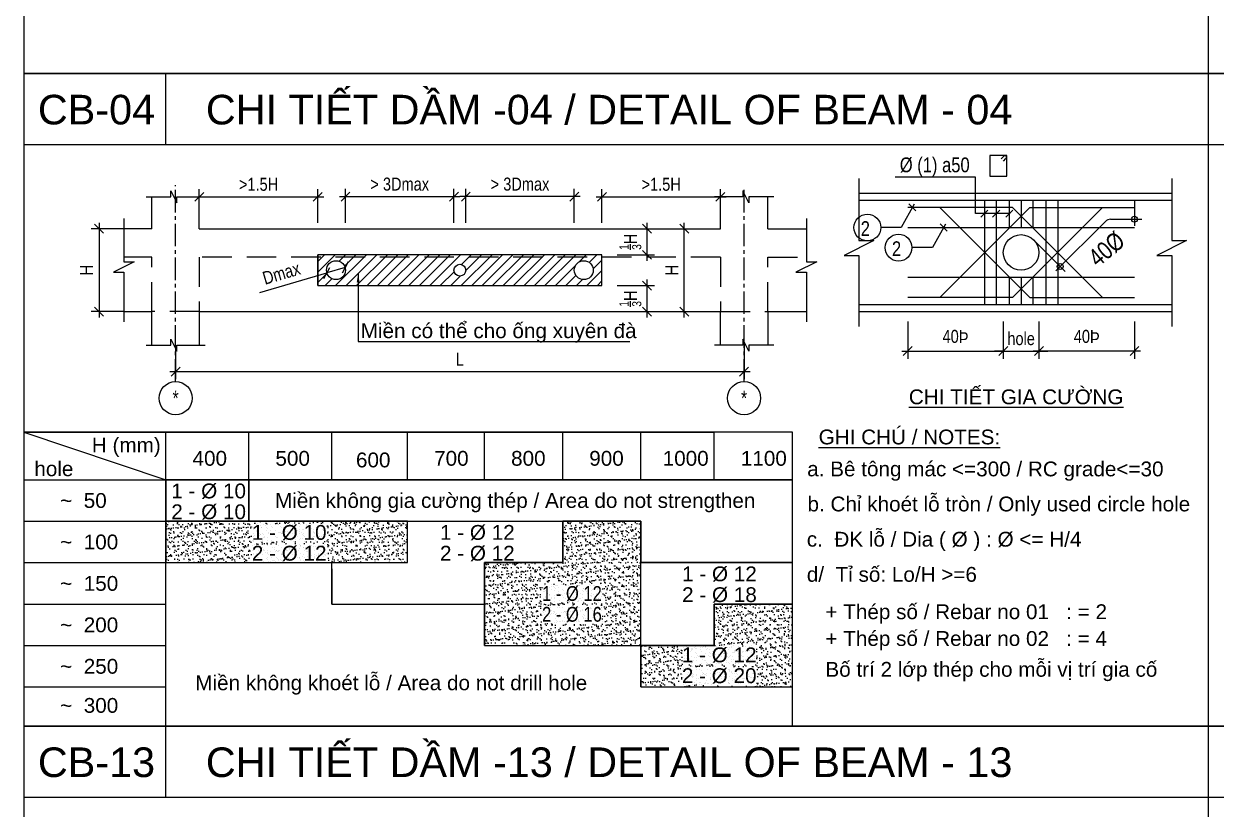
# Model space of a CAD drawing. Header units: millimetres. Extents: x -205508 to -110432, y 549193 to 571297.
# Drawn here: x -162392 to -157357, y 560699 to 564014 of the extents above; entities that cross this region are included whole.
import ezdxf
from ezdxf.enums import TextEntityAlignment as Align

# ---------------------------------------------------------------- set-up
doc = ezdxf.new("R2010")
doc.units = ezdxf.units.MM
doc.header["$LTSCALE"] = 25
doc.header["$MEASUREMENT"] = 0
doc.header["$PDSIZE"] = 50
for name, pattern in [('AUDIT_I_131119094342-0', [0]), ('CENTER2', [28.575, 19.05, -3.175, 3.175, -3.175]), ('DASHED2', [0.375, 0.25, -0.125])]:
    doc.linetypes.add(name, pattern=pattern)
for name, color, linetype in [('AC', 200, 'Continuous'), ('bigtext', 4, 'Continuous'), ('dai', 3, 'AUDIT_I_131119094342-0'), ('DAMPHU', 1, 'DASHED2'), ('EL', 40, 'Continuous'), ('kich thuoc', 251, 'Continuous'), ('NETTHAY', 2, 'Continuous'), ('textMAX', 4, 'Continuous'), ('TEXTMIN', 7, 'Continuous'), ('thep', 4, 'Continuous'), ('TRUC', 8, 'CENTER2')]:
    doc.layers.add(name, color=color, linetype=linetype)
doc.layers.add('DCE_MCZiCZac', color=250, linetype='Continuous', lineweight=13)
doc.styles.add('EL-Text', font='arial.ttf')
doc.styles.add('roman', font='vnih____.shx', dxfattribs={"width": 0.8})
doc.styles.add('Simplex- GCC', font='arial.ttf', dxfattribs={"width": 0.8})
doc.styles.add('STYLE1', font='')
doc.styles.add('vnh100', font='', dxfattribs={"width": 0.8})
doc.styles.get('STYLE1').set_extended_font_data('VNI-Helve')
doc.styles.get('vnh100').set_extended_font_data('VNI-Helve')
doc.dimstyles.new('ISO-25', dxfattribs={"dimscale": 25, "dimtxt": 2.2, "dimasz": 1.5, "dimexe": 1.3, "dimexo": 1, "dimgap": 1, "dimtad": 1, "dimdec": 0, "dimtxsty": 'Simplex- GCC', "dimblk": 'OBLIQUE', "dimcen": 2.5, "dimdle": 1, "dimclrd": 8, "dimclre": 8, "dimclrt": 7, "dimadec": 0, "dimazin": 0, "dimtfac": 1, "dimtdec": 0, "dimtix": 1, "dimtmove": 0, "dimatfit": 3, "dimfxl": 5, "dimfxlon": 1, "dimarcsym": 0})

# ---------------------------------------------------------------- blocks, each defined once
blk = doc.blocks.new('_Oblique')
at = {"color": 4, "linetype": 'ByBlock', "lineweight": -2}
blk.add_line((-0.5, -0.5), (0.5, 0.5), dxfattribs=at)
blk = doc.blocks.new('*D438')
at = {"layer": 'Defpoints', "color": 0, "ltscale": 20, "transparency": 16777216}
for p in [(-159350.6, 562719.6), (-161750.6, 562671.5), (-159350.6, 562546.2)]:
    blk.add_point(p, dxfattribs=at)
at = {"layer": 'kich thuoc', "color": 8, "lineweight": -2, "ltscale": 20, "transparency": 16777216}
for p, q in [((-159350.6, 562671.2), (-159350.6, 562513.7)), ((-161750.6, 562646.5), (-161750.6, 562513.7)), ((-161775.6, 562546.2), (-159325.6, 562546.2))]:
    blk.add_line(p, q, dxfattribs=at)
at = {"layer": 'kich thuoc', "color": 8, "lineweight": -2, "ltscale": 20, "transparency": 16777216, "xscale": 37.5, "yscale": 37.5, "zscale": 37.5, "rotation": 180}
blk.add_blockref('_Oblique', (-161750.6, 562546.2), dxfattribs=at)
at = {"layer": 'kich thuoc', "color": 8, "lineweight": -2, "ltscale": 20, "transparency": 16777216, "xscale": 37.5, "yscale": 37.5, "zscale": 37.5}
blk.add_blockref('_Oblique', (-159350.6, 562546.2), dxfattribs=at)
at = {"layer": 'kich thuoc', "color": 7, "ltscale": 20, "transparency": 16777216, "insert": (-160550.6, 562598.7), "char_height": 55, "attachment_point": 5, "style": 'Simplex- GCC'}
blk.add_mtext('L', dxfattribs=at)
blk = doc.blocks.new('*D439')
at = {"layer": 'DCE_MCZiCZac', "color": 8, "lineweight": -2, "ltscale": 20, "transparency": 16777216}
for p, q in [((-162074.1, 563174.4), (-162074.1, 562774.4)), ((-161949.1, 563149.4), (-162106.6, 563149.4)), ((-161970.1, 562799.4), (-162106.6, 562799.4))]:
    blk.add_line(p, q, dxfattribs=at)
at = {"layer": 'Defpoints', "color": 0, "ltscale": 20, "transparency": 16777216}
for p in [(-161864.9, 563149.4), (-162074.1, 562799.4), (-161945.1, 562799.4)]:
    blk.add_point(p, dxfattribs=at)
at = {"layer": 'DCE_MCZiCZac', "color": 8, "lineweight": -2, "ltscale": 20, "transparency": 16777216, "xscale": 37.5, "yscale": 37.5, "zscale": 37.5}
for p, rotation in [((-162074.1, 563149.4), 90), ((-162074.1, 562799.4), 270)]:
    blk.add_blockref('_Oblique', p, dxfattribs=dict(at, rotation=rotation))
at = {"layer": 'DCE_MCZiCZac', "color": 7, "ltscale": 20, "transparency": 16777216, "insert": (-162126.6, 562974.4), "char_height": 55, "attachment_point": 5, "rotation": 90, "style": 'Simplex- GCC'}
blk.add_mtext('H', dxfattribs=at)
blk = doc.blocks.new('*D440')
at = {"layer": 'DCE_MCZiCZac', "color": 8, "lineweight": -2, "ltscale": 20, "transparency": 16777216}
for p, q in [((-161650.6, 563174.4), (-161650.6, 563316.7)), ((-161150.6, 563174.4), (-161150.6, 563316.7)), ((-161675.6, 563284.2), (-161125.6, 563284.2))]:
    blk.add_line(p, q, dxfattribs=at)
at = {"layer": 'Defpoints', "color": 0, "ltscale": 20, "transparency": 16777216}
for p in [(-161150.6, 563284.2), (-161650.6, 563149.4), (-161150.6, 563149.4)]:
    blk.add_point(p, dxfattribs=at)
at = {"layer": 'DCE_MCZiCZac', "color": 8, "lineweight": -2, "ltscale": 20, "transparency": 16777216, "xscale": 37.5, "yscale": 37.5, "zscale": 37.5, "rotation": 180}
blk.add_blockref('_Oblique', (-161650.6, 563284.2), dxfattribs=at)
at = {"layer": 'DCE_MCZiCZac', "color": 8, "lineweight": -2, "ltscale": 20, "transparency": 16777216, "xscale": 37.5, "yscale": 37.5, "zscale": 37.5}
blk.add_blockref('_Oblique', (-161150.6, 563284.2), dxfattribs=at)
at = {"layer": 'DCE_MCZiCZac', "color": 7, "ltscale": 20, "transparency": 16777216, "insert": (-161400.6, 563336.7), "char_height": 55, "attachment_point": 5, "style": 'Simplex- GCC'}
blk.add_mtext('>1.5H', dxfattribs=at)
blk = doc.blocks.new('*D441')
at = {"layer": 'DCE_MCZiCZac', "color": 8, "lineweight": -2, "ltscale": 20, "transparency": 16777216}
for p, q in [((-159950.6, 563174.4), (-159950.6, 563316.7)), ((-159450.6, 563174.4), (-159450.6, 563316.7)), ((-159975.6, 563284.2), (-159425.6, 563284.2))]:
    blk.add_line(p, q, dxfattribs=at)
at = {"layer": 'Defpoints', "color": 0, "ltscale": 20, "transparency": 16777216}
for p in [(-159450.6, 563284.2), (-159950.6, 563149.4), (-159450.6, 563149.4)]:
    blk.add_point(p, dxfattribs=at)
at = {"layer": 'DCE_MCZiCZac', "color": 8, "lineweight": -2, "ltscale": 20, "transparency": 16777216, "xscale": 37.5, "yscale": 37.5, "zscale": 37.5, "rotation": 180}
blk.add_blockref('_Oblique', (-159950.6, 563284.2), dxfattribs=at)
at = {"layer": 'DCE_MCZiCZac', "color": 8, "lineweight": -2, "ltscale": 20, "transparency": 16777216, "xscale": 37.5, "yscale": 37.5, "zscale": 37.5}
blk.add_blockref('_Oblique', (-159450.6, 563284.2), dxfattribs=at)
at = {"layer": 'DCE_MCZiCZac', "color": 7, "ltscale": 20, "transparency": 16777216, "insert": (-159700.6, 563336.7), "char_height": 55, "attachment_point": 5, "style": 'Simplex- GCC'}
blk.add_mtext('>1.5H', dxfattribs=at)
blk = doc.blocks.new('*D442')
at = {"layer": 'DCE_MCZiCZac', "color": 8, "lineweight": -2, "ltscale": 20, "transparency": 16777216}
for p, q in [((-161033.5, 563174.4), (-161033.5, 563317.5)), ((-160575.6, 563174.4), (-160575.6, 563317.5)), ((-161058.5, 563285), (-160550.6, 563285))]:
    blk.add_line(p, q, dxfattribs=at)
at = {"layer": 'Defpoints', "color": 0, "ltscale": 20, "transparency": 16777216}
for p in [(-160575.6, 563285), (-161033.5, 563149.4), (-160575.6, 563149.4)]:
    blk.add_point(p, dxfattribs=at)
at = {"layer": 'DCE_MCZiCZac', "color": 8, "lineweight": -2, "ltscale": 20, "transparency": 16777216, "xscale": 37.5, "yscale": 37.5, "zscale": 37.5, "rotation": 180}
blk.add_blockref('_Oblique', (-161033.5, 563285), dxfattribs=at)
at = {"layer": 'DCE_MCZiCZac', "color": 8, "lineweight": -2, "ltscale": 20, "transparency": 16777216, "xscale": 37.5, "yscale": 37.5, "zscale": 37.5}
blk.add_blockref('_Oblique', (-160575.6, 563285), dxfattribs=at)
at = {"layer": 'DCE_MCZiCZac', "color": 7, "ltscale": 20, "transparency": 16777216, "insert": (-160804.6, 563337.5), "char_height": 55, "attachment_point": 5, "style": 'Simplex- GCC'}
blk.add_mtext('> 3Dmax', dxfattribs=at)
blk = doc.blocks.new('*D443')
at = {"layer": 'DCE_MCZiCZac', "color": 8, "lineweight": -2, "ltscale": 20, "transparency": 16777216}
for p, q in [((-160525.6, 563174.4), (-160525.6, 563317.5)), ((-160067.6, 563174.4), (-160067.6, 563317.5)), ((-160042.6, 563285), (-160550.6, 563285))]:
    blk.add_line(p, q, dxfattribs=at)
at = {"layer": 'Defpoints', "color": 0, "ltscale": 20, "transparency": 16777216}
for p in [(-160525.6, 563285), (-160525.6, 563149.4), (-160067.6, 563149.4)]:
    blk.add_point(p, dxfattribs=at)
at = {"layer": 'DCE_MCZiCZac', "color": 8, "lineweight": -2, "ltscale": 20, "transparency": 16777216, "xscale": 37.5, "yscale": 37.5, "zscale": 37.5, "rotation": 180}
blk.add_blockref('_Oblique', (-160525.6, 563285), dxfattribs=at)
at = {"layer": 'DCE_MCZiCZac', "color": 8, "lineweight": -2, "ltscale": 20, "transparency": 16777216, "xscale": 37.5, "yscale": 37.5, "zscale": 37.5}
blk.add_blockref('_Oblique', (-160067.6, 563285), dxfattribs=at)
at = {"layer": 'DCE_MCZiCZac', "color": 7, "ltscale": 20, "transparency": 16777216, "insert": (-160296.6, 563337.5), "char_height": 55, "attachment_point": 5, "style": 'Simplex- GCC'}
blk.add_mtext('> 3Dmax', dxfattribs=at)
blk = doc.blocks.new('*D444')
at = {"layer": 'AC', "color": 8, "lineweight": -2, "ltscale": 20, "transparency": 16777216}
for p in [(-161394.6, 562879.7), (-161035.2, 562985.7)]:
    blk.add_line(p, (-161111.9, 562963.1), dxfattribs=at)
at = {"layer": 'Defpoints', "color": 0, "ltscale": 20, "transparency": 16777216}
for p in [(-161111.9, 562963.1), (-161035.2, 562985.7)]:
    blk.add_point(p, dxfattribs=at)
at = {"layer": 'AC', "color": 8, "lineweight": -2, "ltscale": 20, "transparency": 16777216, "xscale": 37.5, "yscale": 37.5, "zscale": 37.5}
for p, rotation in [((-161035.2, 562985.7), 196.4323067109867), ((-161111.9, 562963.1), 16.43230671098667)]:
    blk.add_blockref('_Oblique', p, dxfattribs=dict(at, rotation=rotation))
at = {"layer": 'AC', "color": 7, "ltscale": 20, "transparency": 16777216, "insert": (-161304.1, 562961.2), "char_height": 55, "attachment_point": 5, "rotation": 16.4323, "style": 'Simplex- GCC'}
blk.add_mtext('Dmax', dxfattribs=at)
blk = doc.blocks.new('*D445')
at = {"layer": 'DCE_MCZiCZac', "color": 8, "lineweight": -2, "ltscale": 20, "transparency": 16777216}
for p, q in [((-159760.8, 563174.4), (-159760.8, 563014.4)), ((-159885.8, 563149.4), (-159728.3, 563149.4)), ((-159885.8, 563039.4), (-159728.3, 563039.4))]:
    blk.add_line(p, q, dxfattribs=at)
at = {"layer": 'Defpoints', "color": 0, "ltscale": 20, "transparency": 16777216}
for p in [(-159964, 563149.4), (-159964, 563039.4), (-159760.8, 563039.4)]:
    blk.add_point(p, dxfattribs=at)
at = {"layer": 'DCE_MCZiCZac', "color": 8, "lineweight": -2, "ltscale": 20, "transparency": 16777216, "xscale": 37.5, "yscale": 37.5, "zscale": 37.5}
for p, rotation in [((-159760.8, 563149.4), 90), ((-159760.8, 563039.4), 270)]:
    blk.add_blockref('_Oblique', p, dxfattribs=dict(at, rotation=rotation))
at = {"layer": 'DCE_MCZiCZac', "color": 7, "ltscale": 20, "transparency": 16777216, "insert": (-159830.7, 563094.4), "char_height": 55, "attachment_point": 5, "rotation": 90, "style": 'Simplex- GCC'}
blk.add_mtext('\\A1;{\\H0.7x;\\S1/3;}H', dxfattribs=at)
blk = doc.blocks.new('*D446')
at = {"layer": 'DCE_MCZiCZac', "color": 8, "lineweight": -2, "ltscale": 20, "transparency": 16777216}
for p, q in [((-159885.8, 562909.4), (-159728.3, 562909.4)), ((-159760.8, 562934.4), (-159760.8, 562774.4)), ((-159885.8, 562799.4), (-159728.3, 562799.4))]:
    blk.add_line(p, q, dxfattribs=at)
at = {"layer": 'Defpoints', "color": 0, "ltscale": 20, "transparency": 16777216}
for p in [(-159950.6, 562909.4), (-159959.9, 562799.4), (-159760.8, 562799.4)]:
    blk.add_point(p, dxfattribs=at)
at = {"layer": 'DCE_MCZiCZac', "color": 8, "lineweight": -2, "ltscale": 20, "transparency": 16777216, "xscale": 37.5, "yscale": 37.5, "zscale": 37.5}
for p, rotation in [((-159760.8, 562909.4), 90), ((-159760.8, 562799.4), 270)]:
    blk.add_blockref('_Oblique', p, dxfattribs=dict(at, rotation=rotation))
at = {"layer": 'DCE_MCZiCZac', "color": 7, "ltscale": 20, "transparency": 16777216, "insert": (-159830.7, 562854.4), "char_height": 55, "attachment_point": 5, "rotation": 90, "style": 'Simplex- GCC'}
blk.add_mtext('\\A1;{\\H0.7x;\\S1/3;}H', dxfattribs=at)
blk = doc.blocks.new('*D447')
at = {"layer": 'DCE_MCZiCZac', "color": 8, "lineweight": -2, "ltscale": 20, "transparency": 16777216}
for p, q in [((-159603.2, 562774.4), (-159603.2, 563174.4)), ((-159728.2, 563149.4), (-159570.7, 563149.4)), ((-159728.2, 562799.4), (-159570.7, 562799.4))]:
    blk.add_line(p, q, dxfattribs=at)
at = {"layer": 'Defpoints', "color": 0, "ltscale": 20, "transparency": 16777216}
for p in [(-159901.5, 563149.4), (-159603.2, 563149.4), (-159901.5, 562799.4)]:
    blk.add_point(p, dxfattribs=at)
at = {"layer": 'DCE_MCZiCZac', "color": 8, "lineweight": -2, "ltscale": 20, "transparency": 16777216, "xscale": 37.5, "yscale": 37.5, "zscale": 37.5}
for p, rotation in [((-159603.2, 563149.4), 90), ((-159603.2, 562799.4), 270)]:
    blk.add_blockref('_Oblique', p, dxfattribs=dict(at, rotation=rotation))
at = {"layer": 'DCE_MCZiCZac', "color": 7, "ltscale": 20, "transparency": 16777216, "insert": (-159655.7, 562974.4), "char_height": 55, "attachment_point": 5, "rotation": 90, "style": 'Simplex- GCC'}
blk.add_mtext('H', dxfattribs=at)
blk = doc.blocks.new('*D406')
at = {"layer": 'DCE_MCZiCZac', "color": 8, "lineweight": -2, "ltscale": 20, "transparency": 16777216}
for p, q in [((-158659.7, 562757.8), (-158659.7, 562600.3)), ((-158256.1, 562757.8), (-158256.1, 562600.3)), ((-158684.7, 562632.8), (-158231.1, 562632.8))]:
    blk.add_line(p, q, dxfattribs=at)
at = {"layer": 'Defpoints', "color": 0, "ltscale": 20, "transparency": 16777216}
for p in [(-158659.7, 562799.4), (-158256.1, 562799.4), (-158256.1, 562632.8)]:
    blk.add_point(p, dxfattribs=at)
at = {"layer": 'DCE_MCZiCZac', "color": 8, "lineweight": -2, "ltscale": 20, "transparency": 16777216, "xscale": 37.5, "yscale": 37.5, "zscale": 37.5, "rotation": 180}
blk.add_blockref('_Oblique', (-158659.7, 562632.8), dxfattribs=at)
at = {"layer": 'DCE_MCZiCZac', "color": 8, "lineweight": -2, "ltscale": 20, "transparency": 16777216, "xscale": 37.5, "yscale": 37.5, "zscale": 37.5}
blk.add_blockref('_Oblique', (-158256.1, 562632.8), dxfattribs=at)
at = {"layer": 'DCE_MCZiCZac', "color": 7, "ltscale": 20, "transparency": 16777216, "insert": (-158457.9, 562694.5), "char_height": 55, "attachment_point": 5, "style": 'Simplex- GCC'}
blk.add_mtext('40Þ', dxfattribs=at)
blk = doc.blocks.new('*D407')
at = {"layer": 'DCE_MCZiCZac', "color": 8, "lineweight": -2, "ltscale": 20, "transparency": 16777216}
for p, q in [((-158105.7, 562757.8), (-158105.7, 562600.3)), ((-157702.1, 562757.8), (-157702.1, 562600.3)), ((-157677.1, 562632.8), (-158130.7, 562632.8))]:
    blk.add_line(p, q, dxfattribs=at)
at = {"layer": 'Defpoints', "color": 0, "ltscale": 20, "transparency": 16777216}
for p in [(-158105.7, 562799.4), (-157702.1, 562799.4), (-158105.7, 562632.8)]:
    blk.add_point(p, dxfattribs=at)
at = {"layer": 'DCE_MCZiCZac', "color": 8, "lineweight": -2, "ltscale": 20, "transparency": 16777216, "xscale": 37.5, "yscale": 37.5, "zscale": 37.5, "rotation": 180}
blk.add_blockref('_Oblique', (-158105.7, 562632.8), dxfattribs=at)
at = {"layer": 'DCE_MCZiCZac', "color": 8, "lineweight": -2, "ltscale": 20, "transparency": 16777216, "xscale": 37.5, "yscale": 37.5, "zscale": 37.5}
blk.add_blockref('_Oblique', (-157702.1, 562632.8), dxfattribs=at)
at = {"layer": 'DCE_MCZiCZac', "color": 7, "ltscale": 20, "transparency": 16777216, "insert": (-157903.9, 562694.5), "char_height": 55, "attachment_point": 5, "style": 'Simplex- GCC'}
blk.add_mtext('40Þ', dxfattribs=at)
blk = doc.blocks.new('*D408')
at = {"layer": 'DCE_MCZiCZac', "color": 8, "lineweight": -2, "ltscale": 20, "transparency": 16777216}
for p, q in [((-158256.1, 562724.4), (-158256.1, 562600.3)), ((-158105.7, 562724.4), (-158105.7, 562600.3)), ((-158256.1, 562632.8), (-158293.6, 562632.8)), ((-158256.1, 562632.8), (-158105.7, 562632.8)), ((-158105.7, 562632.8), (-158068.2, 562632.8))]:
    blk.add_line(p, q, dxfattribs=at)
at = {"layer": 'Defpoints', "color": 0, "ltscale": 20, "transparency": 16777216}
for p in [(-158256.1, 562749.4), (-158105.7, 562749.4), (-158105.7, 562632.8)]:
    blk.add_point(p, dxfattribs=at)
at = {"layer": 'DCE_MCZiCZac', "color": 8, "lineweight": -2, "ltscale": 20, "transparency": 16777216, "xscale": 37.5, "yscale": 37.5, "zscale": 37.5}
blk.add_blockref('_Oblique', (-158256.1, 562632.8), dxfattribs=at)
at = {"layer": 'DCE_MCZiCZac', "color": 8, "lineweight": -2, "ltscale": 20, "transparency": 16777216, "xscale": 37.5, "yscale": 37.5, "zscale": 37.5, "rotation": 180}
blk.add_blockref('_Oblique', (-158105.7, 562632.8), dxfattribs=at)
at = {"layer": 'DCE_MCZiCZac', "color": 7, "ltscale": 20, "transparency": 16777216, "insert": (-158180.9, 562685.3), "char_height": 55, "attachment_point": 5, "style": 'Simplex- GCC'}
blk.add_mtext('hole', dxfattribs=at)
blk = doc.blocks.new('dai')
at = {"layer": 'dai', "ltscale": 20}
for p, q in [((47.1, 72.9), (59.8, 85.6)), ((56.9, 63.2), (67.6, 74))]:
    blk.add_line(p, q, dxfattribs=at)
blk.add_lwpolyline([(0, 0), (70.7, 0), (70.7, 86.7), (0, 86.7)], close=True, dxfattribs=at)
blk.add_arc((63.7, 79.7), 7, 304.3116, 123.8749, dxfattribs=at)

msp = doc.modelspace()

# ---------------------------------------------------------------- hatches: boundary and pattern name
at = {"layer": 'AC', "ltscale": 20, "true_color": 0x991b1e}
h = msp.add_hatch(dxfattribs=at)
h.set_pattern_fill('AR-SAND', color=244, scale=15, style=0)
h.set_pattern_definition([(37.5, (32648.884, 333562.481), (-0.9449004, 28.9023565), [0, -22.8, 0, -25.5, 0, -24.375]), (7.5, (32648.884, 333562.48), (26.5466506, 42.332191), [0, -12.3, 0, -20.55, 0, -7.875]), (327.5, (32630.434, 333562.48), (46.712128, 0.0848858), [0, -7.5, 0, -27, 0, -35.25]), (317.5, (32630.434, 333562.48), (45.091899, 13.1651335), [0, -3.75, 0, -17.7, 0, -20.25])])
h.paths.add_polyline_path([(-161791.5, 561740), (-160771.5, 561740), (-160771.5, 561915), (-161791.5, 561915)])
h = msp.add_hatch(dxfattribs=at)
h.set_pattern_fill('AR-SAND', color=244, scale=15, style=0)
h.set_pattern_definition([(37.5, (32573.884, 333562.481), (-0.9449004, 28.9023565), [0, -22.8, 0, -25.5, 0, -24.375]), (7.5, (32573.884, 333562.48), (26.5466506, 42.332191), [0, -12.3, 0, -20.55, 0, -7.875]), (327.5, (32555.434, 333562.48), (46.712128, 0.0848858), [0, -7.5, 0, -27, 0, -35.25]), (317.5, (32555.434, 333562.48), (45.091899, 13.1651335), [0, -3.75, 0, -17.7, 0, -20.25])])
h.paths.add_polyline_path([(-159786.5, 561915), (-160116.5, 561915), (-160116.5, 561740), (-160446.5, 561740), (-160446.5, 561390), (-159786.5, 561390)])
h = msp.add_hatch(dxfattribs=at)
h.set_pattern_fill('AR-SAND', color=244, scale=15, style=0)
h.set_pattern_definition([(37.5, (32513.884, 333562.481), (-0.9449004, 28.9023565), [0, -22.8, 0, -25.5, 0, -24.375]), (7.5, (32513.884, 333562.48), (26.5466506, 42.332191), [0, -12.3, 0, -20.55, 0, -7.875]), (327.5, (32495.434, 333562.48), (46.712128, 0.0848858), [0, -7.5, 0, -27, 0, -35.25]), (317.5, (32495.434, 333562.48), (45.091899, 13.1651335), [0, -3.75, 0, -17.7, 0, -20.25])])
h.paths.add_polyline_path([(-159786.5, 561390), (-159786.5, 561215), (-159146.5, 561215), (-159146.5, 561565), (-159476.5, 561565), (-159476.5, 561390)])
at = {"layer": 'EL', "ltscale": 20}
h = msp.add_hatch(dxfattribs=at)
h.set_pattern_fill('ANSI31', color=256, scale=250, style=0)
h.set_pattern_definition([(45, (32648.884, 333562.48), (-22.097087, 22.097087), [])])
h.paths.add_polyline_path([(-159950.6, 563029.4), (-161150.6, 563029.4), (-161150.6, 562909.4), (-159950.6, 562909.4)])
h.paths.add_polyline_path([(-160525.6, 562974.4, -1), (-160575.6, 562974.4, -1)], flags=16)
h.paths.add_polyline_path([(-161033.5, 562974.4, -1), (-161113.5, 562974.4, -1)], flags=16)
h.paths.add_polyline_path([(-159987.6, 562974.4, -1), (-160067.6, 562974.4, -1)], flags=16)
h.paths.add_polyline_path([(-159950.6, 563039.4), (-161150.6, 563039.4), (-161150.6, 563029.4), (-159950.6, 563029.4)])

# ---------------------------------------------------------------- linework, layer by layer
at = {"layer": 'AC', "color": 4, "ltscale": 20}
for p, q in [((-157391.5, 570555.2), (-157391.5, 561049.9)), ((-162391.5, 563805.2), (-147391.5, 563805.2)), ((-157391.5, 561049.9), (-157391.5, 558924.8))]:
    msp.add_line(p, q, dxfattribs=at)
at = {"layer": 'AC', "color": 3, "ltscale": 20}
msp.add_line((-162391.5, 562290), (-159476.5, 562290), dxfattribs=at)
at = {"layer": 'AC', "color": 2, "ltscale": 20}
for p, q in [((-162391.5, 562290), (-161791.5, 562090)), ((-161791.5, 561049.9), (-161791.5, 562290)), ((-161441.5, 561915), (-161441.5, 562290)), ((-161091.5, 562090), (-161091.5, 562290)), ((-160771.5, 562090), (-160771.5, 562290)), ((-160446.5, 562090), (-160446.5, 562290)), ((-160116.5, 562090), (-160116.5, 562290)), ((-159786.5, 562090), (-159786.5, 562290)), ((-159476.5, 562090), (-159476.5, 562290)), ((-162391.5, 562090), (-159146.5, 562090)), ((-162391.5, 561915), (-159786.5, 561915)), ((-162391.5, 561740), (-160771.5, 561740)), ((-162391.5, 561565), (-161791.5, 561565)), ((-162391.5, 561390), (-161791.5, 561390)), ((-162391.5, 561215), (-161791.5, 561215))]:
    msp.add_line(p, q, dxfattribs=at)
at = {"layer": 'AC', "color": 5, "ltscale": 20}
msp.add_line((-159146.5, 561049.9), (-159146.5, 562290), dxfattribs=at)
at = {"layer": 'AC', "ltscale": 20}
for p, q in [((-160771.5, 561740), (-160771.5, 561915)), ((-160116.5, 561740), (-160116.5, 561915)), ((-159786.5, 561215), (-159786.5, 561915)), ((-161091.5, 561565), (-161091.5, 561740)), ((-160446.5, 561390), (-160446.5, 561740)), ((-160446.5, 561740), (-160116.5, 561740)), ((-159786.5, 561740), (-159146.5, 561740)), ((-159476.5, 561390), (-159476.5, 561565)), ((-160446.5, 561390), (-159476.5, 561390)), ((-159786.5, 561215), (-159146.5, 561215))]:
    msp.add_line(p, q, dxfattribs=at)
at = {"layer": 'AC', "color": 0, "ltscale": 20}
msp.add_line((-162391.5, 560749.9), (-147391.5, 560749.9), dxfattribs=at)
at = {"layer": 'AC', "color": 4, "ltscale": 20}
for points in [[(-147391.5, 561041), (-147391.5, 570555.2), (-162391.5, 570555.2), (-162391.5, 561049.9), (-147404.4, 561049.9)], [(-161441.5, 562090), (-161441.5, 561915), (-159786.5, 561915), (-159786.5, 561740), (-159146.5, 561740), (-159146.5, 562090), (-161441.5, 562090)], [(-161441.5, 561915), (-159786.5, 561915), (-159786.5, 561740), (-159146.5, 561740)], [(-161091.5, 561712.9), (-161091.5, 561565), (-160446.5, 561565), (-160446.5, 561740), (-160116.5, 561740), (-160116.5, 561915)], [(-160116.5, 561740), (-160446.5, 561740), (-160446.5, 561390), (-159786.5, 561390), (-159786.5, 561915)], [(-159786.5, 561915), (-160116.5, 561915), (-160116.5, 561740), (-160446.5, 561740), (-160446.5, 561390), (-159786.5, 561390), (-159786.5, 561915)], [(-159786.5, 561390), (-159476.5, 561390), (-159476.5, 561565), (-159146.5, 561565), (-159146.5, 561740), (-159786.5, 561740)], [(-159786.5, 561390), (-159786.5, 561215), (-159146.5, 561215), (-159146.5, 561565), (-159476.5, 561565), (-159476.5, 561390), (-159786.5, 561390)], [(-147391.5, 558924.8), (-147391.5, 561049.9), (-162391.5, 561049.9), (-162391.5, 558924.8)]]:
    msp.add_lwpolyline(points, dxfattribs=at)
at = {"layer": 'AC', "color": 0, "ltscale": 20}
msp.add_lwpolyline([(-162391.5, 563505.2), (-147391.5, 563505.2), (-147391.5, 563805.2), (-162391.5, 563805.2)], close=True, dxfattribs=at)
at = {"layer": 'AC', "color": 4, "ltscale": 20}
for points in [[(-162391.5, 563505.2), (-161791.5, 563505.2), (-161791.5, 563805.2), (-162391.5, 563805.2)], [(-157391.5, 563505.2), (-156791.5, 563505.2), (-156791.5, 563805.2), (-157391.5, 563805.2)], [(-161791.5, 561915), (-161441.5, 561915), (-161441.5, 562090), (-161791.5, 562090)], [(-161791.5, 561740), (-160771.5, 561740), (-160771.5, 561915), (-161791.5, 561915)], [(-162391.5, 560749.9), (-161791.5, 560749.9), (-161791.5, 561049.9), (-162391.5, 561049.9)], [(-157391.5, 560749.9), (-156791.5, 560749.9), (-156791.5, 561049.9), (-157391.5, 561049.9)]]:
    msp.add_lwpolyline(points, close=True, dxfattribs=at)
at = {"layer": 'AC', "color": 5, "ltscale": 20}
msp.add_lwpolyline([(-159146.5, 562290), (-162391.5, 562290), (-162391.5, 561049.9), (-159141.5, 561049.9)], dxfattribs=at)
at = {"layer": 'AC', "color": 4, "ltscale": 20}
msp.add_circle((-158181.1, 563049.4), 75, dxfattribs=at)
at = {"layer": 'bigtext', "ltscale": 20}
for centre, radius in [((-161073.5, 562974.4), 40), ((-160027.6, 562974.4), 40), ((-160550.6, 562974.4), 25)]:
    msp.add_circle(centre, radius, dxfattribs=at)
at = {"layer": 'dai', "ltscale": 20}
for p, q in [((-158336.1, 563269.4), (-158336.1, 562829.4)), ((-158286.1, 563269.4), (-158286.1, 562829.4)), ((-158230.9, 563269.4), (-158230.9, 563154.4)), ((-158180.9, 563269.4), (-158180.9, 563154.4)), ((-158130.9, 563269.4), (-158130.9, 563154.4)), ((-158076.1, 563269.4), (-158076.1, 562829.4)), ((-158026.1, 563269.4), (-158026.1, 562829.4)), ((-158624.9, 563224.4), (-158654.9, 563254.4)), ((-158351.1, 563198.3), (-158321.1, 563228.3)), ((-158301.1, 563198.3), (-158271.1, 563228.3)), ((-158245.9, 563198.3), (-158215.9, 563228.3)), ((-158493.4, 563139.4), (-158523.4, 563169.4)), ((-158230.9, 562944.4), (-158230.9, 562829.4)), ((-158180.9, 562944.4), (-158180.9, 562829.4)), ((-158130.9, 562944.4), (-158130.9, 562829.4))]:
    msp.add_line(p, q, dxfattribs=at)
at = {"layer": 'DAMPHU', "ltscale": 20}
for points in [[(-159450.6, 563029.4), (-161650.6, 563029.4), (-161650.6, 562799.4), (-161850.6, 562799.4), (-161850.6, 563029.4), (-161968.8, 563029.4)], [(-159450.6, 563029.4), (-159450.6, 562799.4), (-159250.6, 562799.4), (-159250.6, 563029.4), (-159087.6, 563029.4)]]:
    msp.add_lwpolyline(points, dxfattribs=at)
at = {"layer": 'kich thuoc'}
for p, q in [((-157702.5, 563269.4), (-157702.5, 563161.5)), ((-158632.1, 563253.7), (-158686.8, 563154.5)), ((-158500.5, 563168.7), (-158555.2, 563069.5)), ((-158034.2, 562971.5), (-157825.1, 563180.6)), ((-157803.9, 563189.4), (-157671.5, 563189.4)), ((-158686.8, 563154.5), (-158773.4, 563154.5)), ((-158555.2, 563069.5), (-158641.8, 563069.5)), ((-158128.1, 563102.4), (-157994.9, 562969.3))]:
    msp.add_line(p, q, dxfattribs=at)
msp.add_lwpolyline([(-158227.4, 563213.3), (-158373.2, 563213.3), (-158373.2, 563367), (-158712.4, 563367)], dxfattribs=at)
for centre in [(-158830, 563154.5), (-158698.5, 563069.5)]:
    msp.add_circle(centre, 56.6, dxfattribs=at)
msp.add_arc((-157803.9, 563159.4), 30, 90, 135, dxfattribs=at)
at = {"layer": 'NETTHAY', "ltscale": 20}
for p, q in [((-161850.6, 563149.4), (-161850.6, 563284.2)), ((-161650.6, 563149.4), (-161650.6, 563284.2)), ((-159450.6, 563149.4), (-159450.6, 563284.2)), ((-159250.6, 563149.4), (-159250.6, 563284.2)), ((-158865.8, 563299.4), (-157545.2, 563299.4)), ((-161850.6, 563149.4), (-161968.8, 563149.4)), ((-161650.6, 563149.4), (-159450.6, 563149.4)), ((-159250.6, 563149.4), (-159087.6, 563149.4)), ((-161968.8, 562799.4), (-161850.6, 562799.4)), ((-161850.6, 562658.2), (-161850.6, 562798.4)), ((-161650.6, 562799.4), (-159450.6, 562799.4)), ((-161650.6, 562799.4), (-161650.6, 562658.2)), ((-159450.6, 562658.2), (-159450.6, 562798.4)), ((-159250.6, 562799.4), (-159087.6, 562799.4)), ((-159250.6, 562799.4), (-159250.6, 562658.2)), ((-158865.8, 562799.4), (-157545.2, 562799.4))]:
    msp.add_line(p, q, dxfattribs=at)
msp.add_lwpolyline([(-161150.6, 562909.4), (-159950.6, 562909.4), (-159950.6, 563039.4), (-161150.6, 563039.4)], close=True, dxfattribs=at)
at = {"layer": 'thep', "ltscale": 20}
for p, q in [((-158865.8, 563269.4), (-157545.2, 563269.4)), ((-158217.7, 563239.4), (-158659.7, 563239.4)), ((-158524.5, 562859.4), (-158144.5, 563239.4)), ((-158524.5, 563239.4), (-158144.5, 562859.4)), ((-157837.7, 562859.4), (-158217.7, 563239.4)), ((-157837.7, 563239.4), (-158217.7, 562859.4)), ((-158144.5, 563239.4), (-157702.5, 563239.4)), ((-158659.7, 563154.4), (-157702.5, 563154.4)), ((-158659.7, 562944.4), (-157702.5, 562944.4)), ((-158217.7, 562859.4), (-158659.7, 562859.4)), ((-158144.5, 562859.4), (-157702.5, 562859.4)), ((-158865.8, 562829.4), (-157545.2, 562829.4))]:
    msp.add_line(p, q, dxfattribs=at)
for centre in [(-157702.5, 563189.4), (-158015.7, 562990.1)]:
    msp.add_circle(centre, 12.5, dxfattribs=at)
at = {"layer": 'TRUC', "ltscale": 0.2}
for p, q in [((-161750.6, 562504), (-161750.6, 563333.9)), ((-159350.6, 562504), (-159350.6, 563328.6))]:
    msp.add_line(p, q, dxfattribs=at)
at = {"layer": 'TRUC', "ltscale": 10}
msp.add_line((-161150.6, 562909.4), (-161150.6, 563039.4), dxfattribs=at)
at = {"layer": 'TRUC'}
for points in [[(-158865.8, 563361.9), (-158865.8, 563099.4), (-158803.3, 563099.4), (-158928.3, 563036.9), (-158865.8, 563036.9), (-158865.8, 562736.9)], [(-157545.2, 563361.9), (-157545.2, 563099.4), (-157482.7, 563099.4), (-157607.7, 563036.9), (-157545.2, 563036.9), (-157545.2, 562736.9)], [(-161875.6, 563284.2), (-161770.6, 563284.2), (-161770.6, 563309.2), (-161745.6, 563259.2), (-161745.6, 563284.2), (-161625.6, 563284.2)], [(-159225.6, 563284.2), (-159330.6, 563284.2), (-159330.6, 563259.2), (-159355.6, 563309.2), (-159355.6, 563284.2), (-159475.6, 563284.2)], [(-161968.8, 563193.2), (-161968.8, 563009.4), (-161925.1, 563009.4), (-162012.6, 562965.7), (-161968.8, 562965.7), (-161968.8, 562755.7)], [(-159087.6, 563193.2), (-159087.6, 563009.4), (-159043.9, 563009.4), (-159131.4, 562965.7), (-159087.6, 562965.7), (-159087.6, 562755.7)], [(-161875.6, 562658.2), (-161770.6, 562658.2), (-161770.6, 562683.2), (-161745.6, 562633.2), (-161745.6, 562658.2), (-161625.6, 562658.2)], [(-159225.6, 562658.2), (-159330.6, 562658.2), (-159330.6, 562633.2), (-159355.6, 562683.2), (-159355.6, 562658.2), (-159475.6, 562658.2)]]:
    msp.add_lwpolyline(points, dxfattribs=at)
at = {"layer": 'TRUC', "color": 2, "linetype": 'Continuous', "ltscale": 0.5}
for centre in [(-161750.6, 562434), (-159350.6, 562434)]:
    msp.add_circle(centre, 70, dxfattribs=at)

# ---------------------------------------------------------------- block references
at = {"layer": 'AC'}
msp.add_blockref('dai', (-158312.6, 563371.3), dxfattribs=at)

# ---------------------------------------------------------------- texts
at = {"layer": 'AC', "color": 7, "ltscale": 20, "insert": (-157819.6, 563062.9), "char_height": 75, "attachment_point": 5, "rotation": 40, "style": 'vnh100'}
msp.add_mtext('40Þ', dxfattribs=at)
at = {"layer": 'textMAX', "style": 'EL-Text'}
for s, p in [('CB-04', (-162332.3, 563589.8)), ('CB-13', (-162332.3, 560834.5))]:
    msp.add_text(s, height=125, dxfattribs=at).set_placement(p)
at = {"layer": 'TEXTMIN', "style": 'EL-Text'}
for s, p in [('CHI TIẾT DẦM -04 / DETAIL OF BEAM - 04', (-161623.1, 563589.8)), ('CHI TIẾT DẦM -13 / DETAIL OF BEAM - 13', (-161623.1, 560834.5))]:
    msp.add_text(s, height=125, dxfattribs=at).set_placement(p)
at = {"layer": 'TEXTMIN', "ltscale": 0.5, "style": 'vnh100', "width": 0.8}
for s, p in [('Þ (1) a50', (-158693.2, 563387.8)), ('2', (-158858, 563118.9)), ('2', (-158726.4, 563033.9))]:
    msp.add_text(s, height=62.5, dxfattribs=at).set_placement(p)
at = {"layer": 'TEXTMIN', "ltscale": 0.5}
for s, style, p in [('Mieàn coù theå cho oáng xuyeân ñaø', 'STYLE1', (-160969.2, 562687.5)), ('%%UGHI CHÚ / NOTES:', 'EL-Text', (-159035.7, 562239)), ('a. Bê tông mác <=300 / RC grade<=30 ', 'EL-Text', (-159084.1, 562104.1)), ('Mieàn khoâng gia cöôøng theùp / Area do not strengthen', 'STYLE1', (-161330.9, 561970.8)), ('b. Chỉ khoét lỗ tròn / Only used circle hole', 'EL-Text', (-159082.9, 561956.1)), ('c.  ĐK lỗ / Dia ( %%C ) : %%C <= H/4', 'EL-Text', (-159085.7, 561807.3)), ('d/  Tỉ số: Lo/H >=6', 'EL-Text', (-159085.7, 561659)), ('+ Thép số / Rebar no 01   : = 2 ', 'EL-Text', (-159007.2, 561501.2)), ('+ Thép số / Rebar no 02   : = 4 ', 'EL-Text', (-159007.2, 561388.2)), ('Bố trí 2 lớp thép cho mỗi vị trí gia cố', 'EL-Text', (-159007.2, 561258)), ('Mieàn khoâng khoeùt loã / Area do not drill hole', 'STYLE1', (-161667.7, 561201.2))]:
    msp.add_text(s, height=62.5, dxfattribs=dict(at, style=style)).set_placement(p)
at = {"layer": 'TEXTMIN', "color": 2, "ltscale": 0.5, "style": 'STYLE1'}
msp.add_text('%%UCHI TIEÁT GIA CÖÔØNG', height=62.5, dxfattribs=at).set_placement((-158654.9, 562408.4))
at = {"layer": 'TEXTMIN', "color": 3, "ltscale": 0.5}
for s, style, p in [('H (mm)', 'EL-Text', (-162104.4, 562204.8)), ('400', 'EL-Text', (-161679.3, 562148.8)), ('500', 'EL-Text', (-161329.3, 562148.8)), ('600', 'EL-Text', (-160989.3, 562142)), ('700', 'EL-Text', (-160659.3, 562148.8)), ('800', 'EL-Text', (-160334.3, 562148.8)), ('900', 'EL-Text', (-160004.3, 562148.8)), ('1000', 'EL-Text', (-159694.3, 562148.8)), ('1100', 'EL-Text', (-159364.3, 562148.8)), ('hole', 'EL-Text', (-162347.3, 562104.8)), ('1 - Þ 10', 'STYLE1', (-161769, 562011.1)), ('~  50', 'EL-Text', (-162238.2, 561970.8)), ('2 - Þ 10', 'STYLE1', (-161769, 561923.2)), ('1 - Þ 10', 'STYLE1', (-161428.9, 561836.1)), ('1 - Þ 12', 'STYLE1', (-160634.5, 561836.1)), ('~  100', 'EL-Text', (-162238.2, 561795.8)), ('2 - Þ 12', 'STYLE1', (-161428.9, 561748.2)), ('2 - Þ 12', 'STYLE1', (-160634.5, 561748.2)), ('1 - Þ 12', 'STYLE1', (-159612.3, 561661.1)), ('~  150', 'EL-Text', (-162238.2, 561620.8)), ('2 - Þ 18', 'STYLE1', (-159612.3, 561573.2)), ('~  200', 'EL-Text', (-162238.2, 561445.8)), ('1 - Þ 12', 'STYLE1', (-159613.3, 561319.1)), ('~  250', 'EL-Text', (-162238.2, 561270.8)), ('2 - Þ 20', 'STYLE1', (-159613.3, 561231.2)), ('~  300', 'EL-Text', (-162238.2, 561105.7))]:
    msp.add_text(s, height=62.5, dxfattribs=dict(at, style=style)).set_placement(p)
at = {"layer": 'TEXTMIN', "color": 3, "ltscale": 0.5, "style": 'vnh100', "width": 0.8}
for s, p in [('1 - Þ 12', (-160203.6, 561578.3)), ('2 - Þ 16', (-160203.6, 561490.4))]:
    msp.add_text(s, height=62.5, dxfattribs=at).set_placement(p)
at = {"layer": 'TRUC', "color": 3, "linetype": 'DASHED2', "ltscale": 0.5, "style": 'roman', "width": 0.8}
for p in [(-161750.6, 562434), (-159350.6, 562434)]:
    msp.add_text('*', height=62.5, dxfattribs=at).set_placement(p, align=Align.MIDDLE)

# ---------------------------------------------------------------- dimensions: what is measured, and where the dimension line sits
at = {"layer": 'AC', "ltscale": 20}
dim = msp.add_diameter_dim_2p(p1=(-161035.2, 562985.7), p2=(-161111.9, 562963.1), text='Dmax', dimstyle='ISO-25', dxfattribs=at)
dim.commit()
dim.dimension.update_dxf_attribs({"geometry": '*D444', "text_midpoint": (-161304.1, 562961.2)})
at = {"layer": 'DCE_MCZiCZac', "ltscale": 20}
for base, p1, p2, text, picture, middle in [((-160575.6, 563285), (-161033.5, 563149.4), (-160575.6, 563149.4), '> 3Dmax', '*D442', (-160804.6, 563337.5)), ((-161150.6, 563284.2), (-161650.6, 563149.4), (-161150.6, 563149.4), '>1.5H', '*D440', (-161400.6, 563336.7)), ((-158256.1, 562632.8), (-158659.7, 562799.4), (-158256.1, 562799.4), '40Þ', '*D406', (-158457.9, 562694.5)), ((-158105.7, 562632.8), (-158256.1, 562749.4), (-158105.7, 562749.4), 'hole', '*D408', (-158180.9, 562685.3))]:
    dim = msp.add_linear_dim(base=base, p1=p1, p2=p2, text=text, dimstyle='ISO-25', dxfattribs=at)
    dim.commit()
    dim.dimension.update_dxf_attribs({"geometry": picture, "text_midpoint": middle})
for base, p1, p2, angle, text, picture, middle in [((-160525.6, 563285), (-160067.6, 563149.4), (-160525.6, 563149.4), 180, '> 3Dmax', '*D443', (-160296.6, 563337.5)), ((-162074.1, 562799.4), (-161864.9, 563149.4), (-161945.1, 562799.4), 90, 'H', '*D439', (-162126.6, 562974.4)), ((-159760.8, 563039.4), (-159964, 563149.4), (-159964, 563039.4), 90, '\\A1;{\\H0.7x;\\S1/3;}H', '*D445', (-159830.7, 563094.4)), ((-159603.2, 563149.4), (-159901.5, 562799.4), (-159901.5, 563149.4), 90, 'H', '*D447', (-159655.7, 562974.4)), ((-158105.7, 562632.8), (-157702.1, 562799.4), (-158105.7, 562799.4), 180, '40Þ', '*D407', (-157903.9, 562694.5))]:
    dim = msp.add_linear_dim(base=base, p1=p1, p2=p2, angle=angle, text=text, dimstyle='ISO-25', dxfattribs=at)
    dim.commit()
    dim.dimension.update_dxf_attribs({"geometry": picture, "text_midpoint": middle})
dim = msp.add_linear_dim(base=(-159450.6, 563284.2), p1=(-159950.6, 563149.4), p2=(-159450.6, 563149.4), text='>1.5H', dimstyle='ISO-25', override={"dimtmove": 1}, dxfattribs=at)
dim.commit()
dim.dimension.update_dxf_attribs({"geometry": '*D441', "text_midpoint": (-159700.6, 563336.7)})
dim = msp.add_linear_dim(base=(-159760.8, 562799.4), p1=(-159950.6, 562909.4), p2=(-159959.9, 562799.4), angle=90, text='\\A1;{\\H0.7x;\\S1/3;}H', dimstyle='ISO-25', override={"dimtmove": 1}, dxfattribs=at)
dim.commit()
dim.dimension.update_dxf_attribs({"geometry": '*D446', "text_midpoint": (-159830.7, 562854.4)})
at = {"layer": 'kich thuoc', "ltscale": 20}
dim = msp.add_linear_dim(base=(-159350.6, 562546.2), p1=(-161750.6, 562671.5), p2=(-159350.6, 562719.6), text='L', dimstyle='ISO-25', override={"dimtmove": 1}, dxfattribs=at)
dim.commit()
dim.dimension.update_dxf_attribs({"geometry": '*D438', "text_midpoint": (-160550.6, 562598.7)})

# ---------------------------------------------------------------- leaders
at = {"layer": 'AC', "ltscale": 20}
msp.add_leader([(-160979.9, 562960.3), (-160979.9, 562673), (-159833.1, 562673)], dimstyle='ISO-25', override={"dimgap": 1, "dimtad": 0}, dxfattribs=at)

doc.saveas('drawing.dxf')
